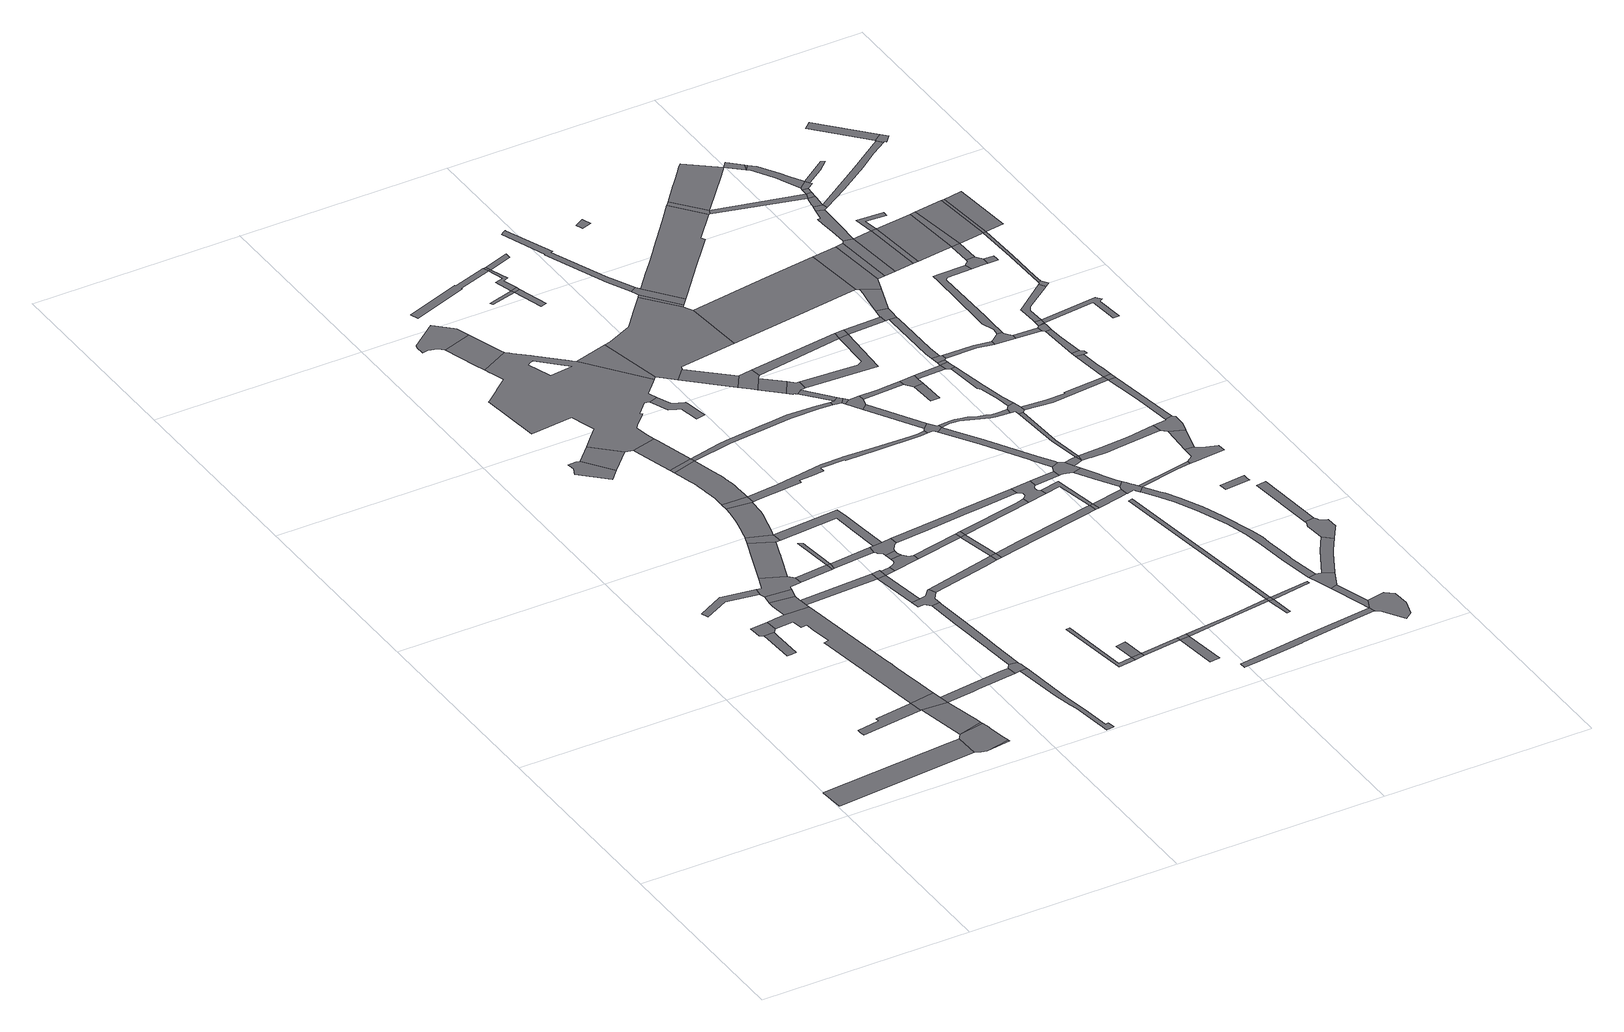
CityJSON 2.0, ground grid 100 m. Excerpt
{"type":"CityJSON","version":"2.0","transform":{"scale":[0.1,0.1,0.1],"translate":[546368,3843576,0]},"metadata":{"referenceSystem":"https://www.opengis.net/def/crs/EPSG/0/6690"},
"CityObjects":{
"road1":{"type":"Road","attributes":{"RoadStructureAttribute.sectionType":"1"},"geometry":[{"type":"MultiSurface","lod":"1","boundaries":[[[0,1,2,3,4,5,6,7]]]}]},
"road2":{"type":"Road","attributes":{"RoadStructureAttribute.sectionType":"1"},"geometry":[{"type":"MultiSurface","lod":"1","boundaries":[[[8,9,10,11,12,13,14,15,16]]]}]},
"road3":{"type":"Road","geometry":[{"type":"MultiSurface","lod":"1","boundaries":[[[17,18,19,20,21,22]]]}]},
"road4":{"type":"Road","geometry":[{"type":"MultiSurface","lod":"1","boundaries":[[[23,24,25,22,21,26]]]}]},
"road5":{"type":"Road","geometry":[{"type":"MultiSurface","lod":"1","boundaries":[[[27,28,29,30,31,32,33,34,0,7,35,36,37]]]}]},
"road6":{"type":"Road","attributes":{"function":"3","RoadStructureAttribute.sectionType":"1"},"geometry":[{"type":"MultiSurface","lod":"1","boundaries":[[[37,36,38]]]}]},
"road7":{"type":"Road","attributes":{"function":"3","RoadStructureAttribute.sectionType":"1"},"geometry":[{"type":"MultiSurface","lod":"1","boundaries":[[[39,33,32]]]}]},
"road8":{"type":"Road","attributes":{"RoadStructureAttribute.sectionType":"1"},"geometry":[{"type":"MultiSurface","lod":"1","boundaries":[[[40,41,42,43,44,45,46,47,48]]]}]},
"road9":{"type":"Road","attributes":{"function":"3","RoadStructureAttribute.sectionType":"1"},"geometry":[{"type":"MultiSurface","lod":"1","boundaries":[[[49,33,39,50,51,52]]]}]},
"road10":{"type":"Road","geometry":[{"type":"MultiSurface","lod":"1","boundaries":[[[53,8,16,49,52,54]]]}]},
"road11":{"type":"Road","attributes":{"function":"3","RoadStructureAttribute.sectionType":"1"},"geometry":[{"type":"MultiSurface","lod":"1","boundaries":[[[55,56,23,26,57,58,59,60,61,62,63,64,65,66,67,68,69,70,8,53,71,72,73,74,75,76]]]}]},
"road12":{"type":"Road","geometry":[{"type":"MultiSurface","lod":"1","boundaries":[[[77,78,55,76,79,80,81,82,83]]]}]},
"road13":{"type":"Road","attributes":{"function":"3","RoadStructureAttribute.sectionType":"1"},"geometry":[{"type":"MultiSurface","lod":"1","boundaries":[[[84,85,77,83,86]]]}]},
"road14":{"type":"Road","geometry":[{"type":"MultiSurface","lod":"1","boundaries":[[[87,88,89,48,47,84,86,90,91,92,93,94,95,96]]]}]},
"road15":{"type":"Road","attributes":{"RoadStructureAttribute.sectionType":"1"},"geometry":[{"type":"MultiSurface","lod":"1","boundaries":[[[97,98,99,54,52,100,101,102,103]]]}]},
"road16":{"type":"Road","geometry":[{"type":"MultiSurface","lod":"1","boundaries":[[[104,105,106,107,108,109,110]]]}]},
"road17":{"type":"Road","attributes":{"function":"3","RoadStructureAttribute.sectionType":"1"},"geometry":[{"type":"MultiSurface","lod":"1","boundaries":[[[111,112,87,96,113,114,115,116]]]}]},
"road18":{"type":"Road","attributes":{"RoadStructureAttribute.sectionType":"1"},"geometry":[{"type":"MultiSurface","lod":"1","boundaries":[[[117,80,79,118]]]}]},
"road19":{"type":"Road","attributes":{"RoadStructureAttribute.sectionType":"1"},"geometry":[{"type":"MultiSurface","lod":"1","boundaries":[[[119,94,93,120]]]}]},
"road20":{"type":"Road","attributes":{"RoadStructureAttribute.sectionType":"1"},"geometry":[{"type":"MultiSurface","lod":"1","boundaries":[[[121,122,123,124,125,126,127,128,129,130,131,132,133,134,135,136,137,138]]]}]},
"road21":{"type":"Road","geometry":[{"type":"MultiSurface","lod":"1","boundaries":[[[139,110,109,140]]]}]},
"road22":{"type":"Road","geometry":[{"type":"MultiSurface","lod":"1","boundaries":[[[141,111,116,142,143,144]]]}]},
"road23":{"type":"Road","geometry":[{"type":"MultiSurface","lod":"1","boundaries":[[[145,146,147,97,103,127,126,148,149,150,151,152]]]}]},
"road24":{"type":"Road","geometry":[{"type":"MultiSurface","lod":"1","boundaries":[[[153,119,120,154]]]}]},
"road25":{"type":"Road","attributes":{"function":"3","RoadStructureAttribute.sectionType":"1"},"geometry":[{"type":"MultiSurface","lod":"1","boundaries":[[[155,156,157,158,159,160,161,141,144,162,163,164,165,166,167,168]]]}]},
"road26":{"type":"Road","geometry":[{"type":"MultiSurface","lod":"1","boundaries":[[[169,170,171,172,119,153]]]}]},
"road27":{"type":"Road","attributes":{"RoadStructureAttribute.sectionType":"1"},"geometry":[{"type":"MultiSurface","lod":"1","boundaries":[[[173,174,175,176,177,178,179,180,181,182,183,184,145,152]]]}]},
"road28":{"type":"Road","attributes":{"RoadStructureAttribute.sectionType":"1"},"geometry":[{"type":"MultiSurface","lod":"1","boundaries":[[[185,118,186,187]]]}]},
"road29":{"type":"Road","geometry":[{"type":"MultiSurface","lod":"1","boundaries":[[[188,189,190,155,168,191,192,193]]]}]},
"road30":{"type":"Road","geometry":[{"type":"MultiSurface","lod":"1","boundaries":[[[194,195,196,197,187,186,198,199,200,179,178,201,202,203]]]}]},
"road31":{"type":"Road","geometry":[{"type":"MultiSurface","lod":"1","boundaries":[[[204,117,118,185,205]]]}]},
"road32":{"type":"Road","attributes":{"RoadStructureAttribute.sectionType":"1"},"geometry":[{"type":"MultiSurface","lod":"1","boundaries":[[[206,153,154,207]]]}]},
"road33":{"type":"Road","attributes":{"function":"3","RoadStructureAttribute.sectionType":"1"},"geometry":[{"type":"MultiSurface","lod":"1","boundaries":[[[208,209,210,211,212,213,214,215,216,217,218,219,220,221,222,223,224,225,226,227,228,229,230,231,232,233,234,235,236,188,193]]]}]},
"road34":{"type":"Road","geometry":[{"type":"MultiSurface","lod":"1","boundaries":[[[237,238,224,223]]]}]},
"road35":{"type":"Road","attributes":{"function":"3","RoadStructureAttribute.sectionType":"1"},"geometry":[{"type":"MultiSurface","lod":"1","boundaries":[[[239,240,241,242,243,244,238,237]]]}]},
"road36":{"type":"Road","attributes":{"RoadStructureAttribute.sectionType":"1"},"geometry":[{"type":"MultiSurface","lod":"1","boundaries":[[[245,205,185,246]]]}]},
"road37":{"type":"Road","geometry":[{"type":"MultiSurface","lod":"1","boundaries":[[[247,248,249,250,251,252,253,254,255,256,257]]]}]},
"road38":{"type":"Road","attributes":{"RoadStructureAttribute.sectionType":"1"},"geometry":[{"type":"MultiSurface","lod":"1","boundaries":[[[258,259,260,261,144,143,262,263,264,265,266,267,268]]]}]},
"road39":{"type":"Road","geometry":[{"type":"MultiSurface","lod":"1","boundaries":[[[269,257,256,270,271,272]]]}]},
"road40":{"type":"Road","geometry":[{"type":"MultiSurface","lod":"1","boundaries":[[[273,274,275,276,277,278,279,280,281,272,271,282,283,284,285,286,287,288,289,290,291,292,293,139,140,241,240,294,295,296,297,298,299,300,301,302,303,304,305,306,307],[308,309,310,311,312,313,314,315,316]]]}]},
"road41":{"type":"Road","geometry":[{"type":"MultiSurface","lod":"1","boundaries":[[[317,318,319,320,321,322,245,246,323,324]]]}]},
"road42":{"type":"Road","attributes":{"RoadStructureAttribute.sectionType":"1"},"geometry":[{"type":"MultiSurface","lod":"1","boundaries":[[[325,326,327,319,318]]]}]},
"road43":{"type":"Road","geometry":[{"type":"MultiSurface","lod":"1","boundaries":[[[328,329,268,267,206,207,330,331,332,327,326,333,334,335,336]]]}]},
"road44":{"type":"Road","attributes":{"RoadStructureAttribute.sectionType":"1"},"geometry":[{"type":"MultiSurface","lod":"1","boundaries":[[[337,338,194,203,339,340,341]]]}]},
"road45":{"type":"Road","attributes":{"RoadStructureAttribute.sectionType":"1"},"geometry":[{"type":"MultiSurface","lod":"1","boundaries":[[[342,343,344,345,346,347]]]}]},
"road46":{"type":"Road","geometry":[{"type":"MultiSurface","lod":"1","boundaries":[[[348,347,346,349]]]}]},
"road47":{"type":"Road","geometry":[{"type":"MultiSurface","lod":"1","boundaries":[[[350,351,347,348]]]}]},
"road48":{"type":"Road","attributes":{"RoadStructureAttribute.sectionType":"1"},"geometry":[{"type":"MultiSurface","lod":"1","boundaries":[[[352,353,354,355,356,357,358,359]]]}]},
"road49":{"type":"Road","attributes":{"RoadStructureAttribute.sectionType":"1"},"geometry":[{"type":"MultiSurface","lod":"1","boundaries":[[[360,324,323,361]]]}]},
"road50":{"type":"Road","attributes":{"RoadStructureAttribute.sectionType":"1"},"geometry":[{"type":"MultiSurface","lod":"1","boundaries":[[[362,363,364,365,366,367,368,369,370,304,303]]]}]},
"road51":{"type":"Road","geometry":[{"type":"MultiSurface","lod":"1","boundaries":[[[371,273,307,372]]]}]},
"road52":{"type":"Road","attributes":{"RoadStructureAttribute.sectionType":"1"},"geometry":[{"type":"MultiSurface","lod":"1","boundaries":[[[373,348,349,374]]]}]},
"road53":{"type":"Road","geometry":[{"type":"MultiSurface","lod":"1","boundaries":[[[375,337,341,376]]]}]},
"road54":{"type":"Road","attributes":{"RoadStructureAttribute.sectionType":"1"},"geometry":[{"type":"MultiSurface","lod":"1","boundaries":[[[377,361,337,375]]]}]},
"road55":{"type":"Road","geometry":[{"type":"MultiSurface","lod":"1","boundaries":[[[378,379,380,381,382]]]}]},
"road56":{"type":"Road","attributes":{"RoadStructureAttribute.sectionType":"1"},"geometry":[{"type":"MultiSurface","lod":"1","boundaries":[[[383,384,385,386,387,388,237,223,389,390,391,392,393,394]]]}]},
"road57":{"type":"Road","geometry":[{"type":"MultiSurface","lod":"1","boundaries":[[[395,360,361,377]]]}]},
"road58":{"type":"Road","attributes":{"RoadStructureAttribute.sectionType":"1"},"geometry":[{"type":"MultiSurface","lod":"1","boundaries":[[[396,397,398,399,400,401,402,403,404,405,193,192,406,407,408,409,410,411,412,413,414,415,416,417,418,419,420,421,422,423,424,425]]]}]},
"road59":{"type":"Road","attributes":{"RoadStructureAttribute.sectionType":"1"},"geometry":[{"type":"MultiSurface","lod":"1","boundaries":[[[426,427,428,374]]]}]},
"road60":{"type":"Road","attributes":{"RoadStructureAttribute.sectionType":"1"},"geometry":[{"type":"MultiSurface","lod":"1","boundaries":[[[429,430,431,432,382]]]}]},
"road61":{"type":"Road","geometry":[{"type":"MultiSurface","lod":"1","boundaries":[[[433,378,382,432]]]}]},
"road62":{"type":"Road","geometry":[{"type":"MultiSurface","lod":"1","boundaries":[[[434,373,374,428]]]}]},
"road63":{"type":"Road","attributes":{"RoadStructureAttribute.sectionType":"1"},"geometry":[{"type":"MultiSurface","lod":"1","boundaries":[[[435,436,437,438,439,328,336,440,441,442,443]]]}]},
"road64":{"type":"Road","attributes":{"RoadStructureAttribute.sectionType":"1"},"geometry":[{"type":"MultiSurface","lod":"1","boundaries":[[[444,445,446,359,447,448,378,433]]]}]},
"road65":{"type":"Road","geometry":[{"type":"MultiSurface","lod":"1","boundaries":[[[449,352,359,446]]]}]},
"road66":{"type":"Road","attributes":{"RoadStructureAttribute.sectionType":"1"},"geometry":[{"type":"MultiSurface","lod":"1","boundaries":[[[450,451,452,453]]]}]},
"road67":{"type":"Road","geometry":[{"type":"MultiSurface","lod":"1","boundaries":[[[454,455,449,446]]]}]},
"road68":{"type":"Road","attributes":{"RoadStructureAttribute.sectionType":"1"},"geometry":[{"type":"MultiSurface","lod":"1","boundaries":[[[456,457,395,377,458]]]}]},
"road69":{"type":"Road","geometry":[{"type":"MultiSurface","lod":"1","boundaries":[[[459,460,461,462,463,371,372,464,451,450,465,466,467,468,469]]]}]},
"road70":{"type":"Road","geometry":[{"type":"MultiSurface","lod":"1","boundaries":[[[470,453,452,471,472,473,474]]]}]},
"road71":{"type":"Road","attributes":{"RoadStructureAttribute.sectionType":"1"},"geometry":[{"type":"MultiSurface","lod":"1","boundaries":[[[475,476,477,478,479,375,376,480,481,482,483,484]]]}]},
"road72":{"type":"Road","attributes":{"RoadStructureAttribute.sectionType":"1"},"geometry":[{"type":"MultiSurface","lod":"1","boundaries":[[[473,472,485,486]]]}]},
"road73":{"type":"Road","attributes":{"RoadStructureAttribute.sectionType":"1"},"geometry":[{"type":"MultiSurface","lod":"1","boundaries":[[[487,488,434,428,489,490]]]}]},
"road74":{"type":"Road","geometry":[{"type":"MultiSurface","lod":"1","boundaries":[[[491,486,485,492,493,494,495,496,497,498,499]]]}]},
"road75":{"type":"Road","attributes":{"RoadStructureAttribute.sectionType":"1"},"geometry":[{"type":"MultiSurface","lod":"1","boundaries":[[[496,495,500,501]]]}]},
"road76":{"type":"Road","attributes":{"RoadStructureAttribute.sectionType":"1"},"geometry":[{"type":"MultiSurface","lod":"1","boundaries":[[[502,501,500,394,393,503,504,505]]]}]},
"road77":{"type":"Road","attributes":{"RoadStructureAttribute.sectionType":"1"},"geometry":[{"type":"MultiSurface","lod":"1","boundaries":[[[506,507,508,509,510,511,512,513,514,515,516,517,518]]]}]},
"road78":{"type":"Road","geometry":[{"type":"MultiSurface","lod":"1","boundaries":[[[519,505,504,520,521]]]}]},
"road79":{"type":"Road","attributes":{"RoadStructureAttribute.sectionType":"1"},"geometry":[{"type":"MultiSurface","lod":"1","boundaries":[[[522,521,520,523,524,525]]]}]},
"road80":{"type":"Road","attributes":{"RoadStructureAttribute.sectionType":"1"},"geometry":[{"type":"MultiSurface","lod":"1","boundaries":[[[526,459,469,527]]]}]},
"road81":{"type":"Road","attributes":{"RoadStructureAttribute.sectionType":"1"},"geometry":[{"type":"MultiSurface","lod":"1","boundaries":[[[528,529,530,531,532,533,534,535,536,537,538,539,540]]]}]},
"road82":{"type":"Road","geometry":[{"type":"MultiSurface","lod":"1","boundaries":[[[541,435,443,542,543,544,545,456,458,546,547,548,549,550,551]]]}]},
"road83":{"type":"Road","geometry":[{"type":"MultiSurface","lod":"1","boundaries":[[[552,518,517,553,526,527,554,555]]]}]},
"road84":{"type":"Road","attributes":{"RoadStructureAttribute.sectionType":"1"},"geometry":[{"type":"MultiSurface","lod":"1","boundaries":[[[524,523,556,557,558]]]}]},
"road85":{"type":"Road","geometry":[{"type":"MultiSurface","lod":"1","boundaries":[[[559,558,557,560,425,424,561,562,563,564]]]}]},
"road86":{"type":"Road","attributes":{"RoadStructureAttribute.sectionType":"1"},"geometry":[{"type":"MultiSurface","lod":"1","boundaries":[[[565,547,546,566,475,567]]]}]},
"road87":{"type":"Road","geometry":[{"type":"MultiSurface","lod":"1","boundaries":[[[490,568,569,570]]]}]},
"road88":{"type":"Road","attributes":{"RoadStructureAttribute.sectionType":"1"},"geometry":[{"type":"MultiSurface","lod":"1","boundaries":[[[571,470,474,572]]]}]},
"road89":{"type":"Road","geometry":[{"type":"MultiSurface","lod":"1","boundaries":[[[573,487,490,570]]]}]},
"road90":{"type":"Road","geometry":[{"type":"MultiSurface","lod":"1","boundaries":[[[567,475,484,574]]]}]},
"road91":{"type":"Road","attributes":{"RoadStructureAttribute.sectionType":"1"},"geometry":[{"type":"MultiSurface","lod":"1","boundaries":[[[575,541,551,576]]]}]},
"road92":{"type":"Road","attributes":{"RoadStructureAttribute.sectionType":"1"},"geometry":[{"type":"MultiSurface","lod":"1","boundaries":[[[577,578,579,522,525,580]]]}]},
"road93":{"type":"Road","attributes":{"RoadStructureAttribute.sectionType":"1"},"geometry":[{"type":"MultiSurface","lod":"1","boundaries":[[[581,582,572,583,584,499,498]]]}]},
"road94":{"type":"Road","attributes":{"RoadStructureAttribute.sectionType":"1"},"geometry":[{"type":"MultiSurface","lod":"1","boundaries":[[[585,586,587,588,589,563,562,590,591,592,593,594]]]}]},
"road95":{"type":"Road","attributes":{"RoadStructureAttribute.sectionType":"1"},"geometry":[{"type":"MultiSurface","lod":"1","boundaries":[[[595,596,487,573]]]}]},
"road96":{"type":"Road","attributes":{"RoadStructureAttribute.sectionType":"1"},"geometry":[{"type":"MultiSurface","lod":"1","boundaries":[[[597,598,567,574,599,600]]]}]},
"road97":{"type":"Road","attributes":{"RoadStructureAttribute.sectionType":"1"},"geometry":[{"type":"MultiSurface","lod":"1","boundaries":[[[601,602,603,604]]]}]},
"road98":{"type":"Road","geometry":[{"type":"MultiSurface","lod":"1","boundaries":[[[605,606,573,570]]]}]},
"road99":{"type":"Road","geometry":[{"type":"MultiSurface","lod":"1","boundaries":[[[607,594,593,608,575,576,609,610,611,612,613,614,615,616]]]}]},
"road100":{"type":"Road","attributes":{"RoadStructureAttribute.sectionType":"1"},"geometry":[{"type":"MultiSurface","lod":"1","boundaries":[[[617,618,619,620,621,622,623,624,625,564,563,626,627,628,629,630,631,632,633,634]]]}]},
"road101":{"type":"Road","geometry":[{"type":"MultiSurface","lod":"1","boundaries":[[[635,636,637,638]]]}]},
"road102":{"type":"Road","geometry":[{"type":"MultiSurface","lod":"1","boundaries":[[[639,577,580,638,637,640]]]}]},
"road103":{"type":"Road","attributes":{"RoadStructureAttribute.sectionType":"1"},"geometry":[{"type":"MultiSurface","lod":"1","boundaries":[[[641,642,643,613,612,644,645,646]]]}]},
"road104":{"type":"Road","attributes":{"RoadStructureAttribute.sectionType":"1"},"geometry":[{"type":"MultiSurface","lod":"1","boundaries":[[[647,648,616,615,649,650]]]}]},
"road105":{"type":"Road","attributes":{"RoadStructureAttribute.sectionType":"1"},"geometry":[{"type":"MultiSurface","lod":"1","boundaries":[[[651,652,653,654,655,656,657,555,554,658,659,660,661,662,663]]]}]},
"road106":{"type":"Road","geometry":[{"type":"MultiSurface","lod":"1","boundaries":[[[664,665,666,646,645,667,597,600,668,669,670,671,672,673]]]}]},
"road107":{"type":"Road","geometry":[{"type":"MultiSurface","lod":"1","boundaries":[[[674,647,650]]]}]},
"road108":{"type":"Road","attributes":{"RoadStructureAttribute.sectionType":"1"},"geometry":[{"type":"MultiSurface","lod":"1","boundaries":[[[675,676,677,467,466,678,679]]]}]},
"road109":{"type":"Road","geometry":[{"type":"MultiSurface","lod":"1","boundaries":[[[680,571,572,582]]]}]},
"road110":{"type":"Road","attributes":{"RoadStructureAttribute.sectionType":"1"},"geometry":[{"type":"MultiSurface","lod":"1","boundaries":[[[681,682,683,684,685,686,687,688,689,690,691,692,693,694,695,672,671,696,697,698,699,700,701,702,703,704,705,706,707]]]}]},
"road111":{"type":"Road","attributes":{"RoadStructureAttribute.sectionType":"1"},"geometry":[{"type":"MultiSurface","lod":"1","boundaries":[[[708,709,710,711,712,528,713]]]}]},
"road112":{"type":"Road","geometry":[{"type":"MultiSurface","lod":"1","boundaries":[[[714,707,706,715,716,717,710,709,718,719,720,721]]]}]},
"road113":{"type":"Road","attributes":{"RoadStructureAttribute.sectionType":"1"},"geometry":[{"type":"MultiSurface","lod":"1","boundaries":[[[722,723,724,725,726,647,674]]]}]},
"road114":{"type":"Road","attributes":{"RoadStructureAttribute.sectionType":"1"},"geometry":[{"type":"MultiSurface","lod":"1","boundaries":[[[727,639,640,728]]]}]},
"road115":{"type":"Road","geometry":[{"type":"MultiSurface","lod":"1","boundaries":[[[729,713,528,540,730,731,732,733,734,735,736,737]]]}]},
"road116":{"type":"Road","geometry":[{"type":"MultiSurface","lod":"1","boundaries":[[[738,739,634,633,740,724,723,741,742]]]}]},
"road117":{"type":"Road","attributes":{"RoadStructureAttribute.sectionType":"1"},"geometry":[{"type":"MultiSurface","lod":"1","boundaries":[[[743,680,582,744]]]}]},
"road118":{"type":"Road","attributes":{"RoadStructureAttribute.sectionType":"1"},"geometry":[{"type":"MultiSurface","lod":"1","boundaries":[[[745,746,747,748,749,750,751,752,739,738]]]}]},
"road119":{"type":"Road","geometry":[{"type":"MultiSurface","lod":"1","boundaries":[[[753,754,727,728,749,748]]]}]},
"road120":{"type":"Road","attributes":{"RoadStructureAttribute.sectionType":"1"},"geometry":[{"type":"MultiSurface","lod":"1","boundaries":[[[755,756,727,754]]]}]},
"road121":{"type":"Road","attributes":{"RoadStructureAttribute.sectionType":"1"},"geometry":[{"type":"MultiSurface","lod":"1","boundaries":[[[757,756,755,758,759,760]]]}]},
"road122":{"type":"Road","attributes":{"RoadStructureAttribute.sectionType":"1"},"geometry":[{"type":"MultiSurface","lod":"1","boundaries":[[[761,762,763,673,672,764,765]]]}]},
"road123":{"type":"Road","attributes":{"RoadStructureAttribute.sectionType":"1"},"geometry":[{"type":"MultiSurface","lod":"1","boundaries":[[[766,767,721,720,768,769,770]]]}]},
"road124":{"type":"Road","attributes":{"RoadStructureAttribute.sectionType":"1"},"geometry":[{"type":"MultiSurface","lod":"1","boundaries":[[[771,772,773,774,757,760,775,776,777,778]]]}]},
"road125":{"type":"Road","attributes":{"RoadStructureAttribute.sectionType":"1"},"geometry":[{"type":"MultiSurface","lod":"1","boundaries":[[[779,780,781,782,783,674,650,784,785,786,787,788]]]}]},
"road126":{"type":"Road","geometry":[{"type":"MultiSurface","lod":"1","boundaries":[[[789,790,743,744,771,778,791,792]]]}]},
"road127":{"type":"Road","geometry":[{"type":"MultiSurface","lod":"1","boundaries":[[[793,794,651,663,795,796]]]}]},
"road128":{"type":"Road","attributes":{"RoadStructureAttribute.sectionType":"1"},"geometry":[{"type":"MultiSurface","lod":"1","boundaries":[[[758,797,798,799,800,759]]]}]},
"road129":{"type":"Road","attributes":{"RoadStructureAttribute.sectionType":"1"},"geometry":[{"type":"MultiSurface","lod":"1","boundaries":[[[801,802,803,789,792,804,805]]]}]},
"road130":{"type":"Road","geometry":[{"type":"MultiSurface","lod":"1","boundaries":[[[806,807,808,809,810]]]}]},
"road131":{"type":"Road","attributes":{"RoadStructureAttribute.sectionType":"1"},"geometry":[{"type":"MultiSurface","lod":"1","boundaries":[[[811,812,813,814,742,741,815,816]]]}]},
"road132":{"type":"Road","geometry":[{"type":"MultiSurface","lod":"1","boundaries":[[[817,818,819,820,821,822,823,824,825,766,770,826,827,828,829]]]}]},
"road133":{"type":"Road","attributes":{"RoadStructureAttribute.sectionType":"1"},"geometry":[{"type":"MultiSurface","lod":"1","boundaries":[[[830,831,821,820]]]}]},
"road134":{"type":"Road","geometry":[{"type":"MultiSurface","lod":"1","boundaries":[[[832,675,679,801,805,833,834]]]}]},
"road135":{"type":"Road","geometry":[{"type":"MultiSurface","lod":"1","boundaries":[[[835,836,837,761,765,838,839,840,841,842,843,844,845]]]}]},
"road136":{"type":"Road","attributes":{"RoadStructureAttribute.sectionType":"1"},"geometry":[{"type":"MultiSurface","lod":"1","boundaries":[[[846,847,848,849,850,793,796,851,852,853]]]}]},
"road137":{"type":"Road","attributes":{"RoadStructureAttribute.sectionType":"1"},"geometry":[{"type":"MultiSurface","lod":"1","boundaries":[[[854,835,845,855]]]}]},
"road138":{"type":"Road","geometry":[{"type":"MultiSurface","lod":"1","boundaries":[[[856,857,858,779,788,854,855,859,860]]]}]},
"road139":{"type":"Road","geometry":[{"type":"MultiSurface","lod":"1","boundaries":[[[861,862,863,799,798,864,865,866,867,868,869]]]}]},
"road140":{"type":"Road","attributes":{"RoadStructureAttribute.sectionType":"1"},"geometry":[{"type":"MultiSurface","lod":"1","boundaries":[[[870,832,834,871]]]}]},
"road141":{"type":"Road","attributes":{"RoadStructureAttribute.sectionType":"1"},"geometry":[{"type":"MultiSurface","lod":"1","boundaries":[[[796,795,872,873]]]}]},
"road142":{"type":"Road","geometry":[{"type":"MultiSurface","lod":"1","boundaries":[[[874,875,870,871,876,877]]]}]},
"road143":{"type":"Road","attributes":{"RoadStructureAttribute.sectionType":"1"},"geometry":[{"type":"MultiSurface","lod":"1","boundaries":[[[878,816,879,880,857,856]]]}]},
"road144":{"type":"Road","geometry":[{"type":"MultiSurface","lod":"1","boundaries":[[[881,811,816,878]]]}]},
"road145":{"type":"Road","attributes":{"RoadStructureAttribute.sectionType":"1"},"geometry":[{"type":"MultiSurface","lod":"1","boundaries":[[[865,864,882,883]]]}]},
"road146":{"type":"Road","attributes":{"RoadStructureAttribute.sectionType":"1"},"geometry":[{"type":"MultiSurface","lod":"1","boundaries":[[[884,811,881,885,886,887]]]}]},
"road147":{"type":"Road","attributes":{"RoadStructureAttribute.sectionType":"1"},"geometry":[{"type":"MultiSurface","lod":"1","boundaries":[[[888,889,890,891,892,893,894,874,877,895,896]]]}]},
"road148":{"type":"Road","attributes":{"RoadStructureAttribute.sectionType":"1"},"geometry":[{"type":"MultiSurface","lod":"1","boundaries":[[[897,898,899,900,877,876,901]]]}]},
"road149":{"type":"Road","geometry":[{"type":"MultiSurface","lod":"1","boundaries":[[[902,903,884,887,904,905]]]}]},
"road150":{"type":"Road","attributes":{"RoadStructureAttribute.sectionType":"1"},"geometry":[{"type":"MultiSurface","lod":"1","boundaries":[[[906,907,908,909,910,911,912,861,869,913,914,915,916,917,918,919,920]]]}]},
"road151":{"type":"Road","attributes":{"RoadStructureAttribute.sectionType":"1"},"geometry":[{"type":"MultiSurface","lod":"1","boundaries":[[[921,922,923,903,902]]]}]},
"road152":{"type":"Road","geometry":[{"type":"MultiSurface","lod":"1","boundaries":[[[924,925,926,927,928,883,882,923,922]]]}]},
"road153":{"type":"Road","attributes":{"RoadStructureAttribute.sectionType":"1"},"geometry":[{"type":"MultiSurface","lod":"1","boundaries":[[[929,930,931,932]]]}]},
"road154":{"type":"Road","attributes":{"RoadStructureAttribute.sectionType":"1"},"geometry":[{"type":"MultiSurface","lod":"1","boundaries":[[[933,928,927]]]}]},
"road155":{"type":"Road","geometry":[{"type":"MultiSurface","lod":"1","boundaries":[[[934,935,928,933]]]}]},
"road156":{"type":"Road","geometry":[{"type":"MultiSurface","lod":"1","boundaries":[[[936,888,896,937,938]]]}]},
"road157":{"type":"Road","geometry":[{"type":"MultiSurface","lod":"1","boundaries":[[[939,897,901,940]]]}]},
"road158":{"type":"Road","geometry":[{"type":"MultiSurface","lod":"1","boundaries":[[[932,931,941]]]}]},
"road159":{"type":"Road","attributes":{"RoadStructureAttribute.sectionType":"1"},"geometry":[{"type":"MultiSurface","lod":"1","boundaries":[[[872,942,943,936,938,944,945,946,947]]]}]},
"road160":{"type":"Road","geometry":[{"type":"MultiSurface","lod":"1","boundaries":[[[873,872,947,948]]]}]},
"road161":{"type":"Road","attributes":{"RoadStructureAttribute.sectionType":"1"},"geometry":[{"type":"MultiSurface","lod":"1","boundaries":[[[949,950,951,952,941,931,953,954,955,956,957,958,959]]]}]},
"road162":{"type":"Road","attributes":{"RoadStructureAttribute.sectionType":"1"},"geometry":[{"type":"MultiSurface","lod":"1","boundaries":[[[960,873,948,961]]]}]},
"road163":{"type":"Road","attributes":{"RoadStructureAttribute.sectionType":"1"},"geometry":[{"type":"MultiSurface","lod":"1","boundaries":[[[962,963,964,965,966,967,897,939]]]}]},
"road164":{"type":"Road","geometry":[{"type":"MultiSurface","lod":"1","boundaries":[[[959,958,960,961,968,969,970,971]]]}]},
"road165":{"type":"Road","attributes":{"RoadStructureAttribute.sectionType":"1"},"geometry":[{"type":"MultiSurface","lod":"1","boundaries":[[[972,973,974,975,976,977,935,934,978,979,980]]]}]},
"road166":{"type":"Road","attributes":{"RoadStructureAttribute.sectionType":"1"},"geometry":[{"type":"MultiSurface","lod":"1","boundaries":[[[981,939,940,982,983,984,985]]]}]},
"road167":{"type":"Road","attributes":{"RoadStructureAttribute.sectionType":"1"},"geometry":[{"type":"MultiSurface","lod":"1","boundaries":[[[986,987,988,989,990,920,919,991,992,993,994]]]}]},
"road168":{"type":"Road","attributes":{"RoadStructureAttribute.sectionType":"1"},"geometry":[{"type":"MultiSurface","lod":"1","boundaries":[[[995,996,997,998,999,1000,1001,1002,1003,1004,934,933]]]}]},
"road169":{"type":"Road","attributes":{"RoadStructureAttribute.sectionType":"1"},"geometry":[{"type":"MultiSurface","lod":"1","boundaries":[[[1005,1006,985,987,986]]]}]},
"road170":{"type":"Road","geometry":[{"type":"MultiSurface","lod":"1","boundaries":[[[1007,1008,1009,959,971]]]}]},
"road171":{"type":"Road","geometry":[{"type":"MultiSurface","lod":"1","boundaries":[[[1010,1011,1012,994,993]]]}]},
"road172":{"type":"Road","geometry":[{"type":"MultiSurface","lod":"1","boundaries":[[[1013,981,985,1006]]]}]},
"road173":{"type":"Road","geometry":[{"type":"MultiSurface","lod":"1","boundaries":[[[1014,1015,1016,972,980,1017]]]}]},
"road174":{"type":"Road","attributes":{"RoadStructureAttribute.sectionType":"1"},"geometry":[{"type":"MultiSurface","lod":"1","boundaries":[[[1018,1019,1020,1021,1022,1015,1014]]]}]},
"road175":{"type":"Road","attributes":{"RoadStructureAttribute.sectionType":"1"},"geometry":[{"type":"MultiSurface","lod":"1","boundaries":[[[1023,1024,938,937,1025,1026,1027,1028]]]}]},
"road176":{"type":"Road","attributes":{"RoadStructureAttribute.sectionType":"1"},"geometry":[{"type":"MultiSurface","lod":"1","boundaries":[[[1029,1013,1006,1030,1031,1021]]]}]},
"road177":{"type":"Road","geometry":[{"type":"MultiSurface","lod":"1","boundaries":[[[1032,1029,1021,1020]]]}]},
"road178":{"type":"Road","attributes":{"RoadStructureAttribute.sectionType":"1"},"geometry":[{"type":"MultiSurface","lod":"1","boundaries":[[[1033,1032,1020,1034,1035]]]}]},
"road179":{"type":"Road","attributes":{"RoadStructureAttribute.sectionType":"1"},"geometry":[{"type":"MultiSurface","lod":"1","boundaries":[[[1036,1037,1038,1039]]]}]},
"road180":{"type":"Road","geometry":[{"type":"MultiSurface","lod":"1","boundaries":[[[1039,1038,1023,1028,1040,1041,1042]]]}]}
},
"vertices":[
[691,262,0],[672,260,0],[638,257,0],[3,201,0],[1,201,0],[8,82,0],[13,82,0],[693,143,0],
[651,592,0],[484,566,0],[468,563,0],[470,547,0],[360,528,0],[361,507,0],[362,486,0],[364,486,0],[661,525,0],
[384,1154,0],[407,1155,0],[431,1157,0],[427,1307,0],[427,1332,0],[379,1331,0],
[440,1414,0],[357,1406,0],[361,1344,0],[444,1352,0],
[857,181,0],[846,244,0],[844,258,0],[842,266,0],[841,275,0],[833,312,0],[712,289,0],[699,272,0],[722,132,0],[746,123,0],[862,151,0],
[864,141,0],
[831,323,0],
[366,1672,0],[363,1672,0],[360,1671,0],[282,1630,0],[237,1606,0],[249,1572,0],[367,1632,0],[518,1607,0],[524,1646,0],
[665,524,0],[827,346,0],[791,504,0],[787,520,0],
[770,610,0],[777,566,0],
[528,1424,0],[480,1418,0],[536,1362,0],[544,1310,0],[556,1311,0],[571,1312,0],[579,1255,0],[592,1166,0],[567,1162,0],[568,1155,0],[602,924,0],[605,904,0],[606,898,0],[613,848,0],[650,598,0],[650,596,0],[751,739,0],[742,797,0],[735,849,0],[728,894,0],[725,915,0],[649,1425,0],
[519,1532,0],[519,1503,0],[646,1444,0],[641,1485,0],[639,1485,0],[639,1489,0],[639,1520,0],
[527,1581,0],[521,1544,0],[651,1571,0],
[575,1714,0],[548,1642,0],[536,1644,0],[653,1577,0],[657,1592,0],[683,1595,0],[710,1598,0],[707,1638,0],[700,1647,0],[686,1666,0],
[1132,612,0],[1097,607,0],[779,566,0],[922,536,0],[949,540,0],[1052,553,0],[1138,563,0],
[357,2844,0],[318,2841,0],[324,2805,0],[307,2768,0],[423,2656,0],[471,2706,0],[374,2838,0],
[665,1960,0],[629,1863,0],[729,1786,0],[742,1822,0],[743,1826,0],[772,1910,0],
[998,1505,0],[1000,1460,0],
[869,1655,0],[872,1615,0],
[1272,47,0],[1252,185,0],[1232,311,0],[1227,349,0],[1213,465,0],[1199,569,0],[1165,567,0],[1166,565,0],[1198,334,0],[1217,244,0],[1225,215,0],[1229,185,0],[1249,44,0],[1250,36,0],[1254,8,0],[1290,14,0],[1292,15,0],[1286,49,0],
[452,2919,0],[570,2807,0],
[678,2001,0],[783,1910,0],[795,1911,0],[791,1962,0],
[1149,634,0],[1148,633,0],[1148,632,0],[1195,599,0],[1193,614,0],[1190,617,0],[1189,618,0],[1188,628,0],
[886,1657,0],[883,1616,0],
[718,2226,0],[716,2193,0],[714,2173,0],[708,2128,0],[703,2099,0],[697,2073,0],[686,2024,0],[795,1977,0],[806,2015,0],[813,2044,0],[815,2051,0],[826,2102,0],[833,2137,0],[839,2215,0],
[880,1716,0],[870,1813,0],[867,1843,0],[847,1856,0],
[1172,788,0],[1172,790,0],[1167,847,0],[1150,1012,0],[1134,1165,0],[1134,1176,0],[1094,1172,0],[1094,1170,0],[1110,1008,0],[1131,796,0],[1132,785,0],[1133,778,0],
[1043,1465,0],[1033,1235,0],[1075,1241,0],
[719,2262,0],[719,2246,0],[719,2236,0],[840,2215,0],[842,2215,0],[840,2260,0],
[1143,1285,0],[1138,1284,0],[1110,1250,0],[1093,1246,0],[1039,1193,0],[1060,1195,0],[1071,1196,0],[1130,1214,0],[1155,1248,0],[1157,1249,0],
[1038,1508,0],[1039,1499,0],
[1091,1679,0],[1086,1638,0],
[841,2278,0],[841,2280,0],[841,2285,0],[840,2309,0],[838,2343,0],[837,2359,0],[836,2373,0],[835,2386,0],[833,2399,0],[832,2407,0],[830,2418,0],[828,2429,0],[824,2454,0],[813,2496,0],[789,2592,0],[787,2600,0],[670,2565,0],[683,2516,0],[692,2482,0],[697,2466,0],[703,2437,0],[703,2436,0],[710,2390,0],[711,2384,0],[717,2340,0],[719,2316,0],[719,2287,0],[719,2274,0],[719,2273,0],
[781,2623,0],[662,2591,0],
[730,2813,0],[725,2829,0],[607,2796,0],[611,2783,0],[611,2781,0],[643,2665,0],
[1087,1508,0],[1092,1476,0],
[436,3927,0],[429,3949,0],[420,3958,0],[348,4025,0],[220,3923,0],[216,3908,0],[216,3866,0],[245,3871,0],[285,3859,0],[308,3837,0],[450,3884,0],
[1134,1829,0],[1121,1938,0],[1118,1963,0],[1115,1988,0],[923,1921,0],[1001,1930,0],[1083,1935,0],[1083,1934,0],[1094,1824,0],[1108,1681,0],[1151,1685,0],
[504,3721,0],[357,3675,0],[374,3626,0],[511,3698,0],
[737,3488,0],[732,3492,0],[702,3520,0],[700,3523,0],[616,3601,0],[615,3603,0],[594,3622,0],[536,3677,0],[527,3684,0],[385,3597,0],[387,3590,0],[408,3524,0],[353,3480,0],[333,3464,0],[277,3419,0],[271,3414,0],[304,3117,0],[511,3140,0],[533,3062,0],[546,3018,0],[503,2973,0],[713,2874,0],[711,2886,0],[702,2935,0],[714,2948,0],[772,3008,0],[776,3012,0],[772,3016,0],[768,3020,0],[824,3078,0],[848,3074,0],[890,3090,0],[874,3131,0],[936,3196,0],[947,3208,0],[591,3453,0],[590,3456,0],[553,3568,0],[565,3574,0],[579,3581,0],[581,3583,0],[667,3500,0],[691,3477,0],[701,3467,0],
[1197,1539,0],[1174,1564,0],[1121,1555,0],[1122,1541,0],[1120,1528,0],[1110,1518,0],[1222,1503,0],[1217,1534,0],
[1167,1586,0],[1167,1604,0],[1117,1591,0],
[1199,1690,0],[1166,1687,0],[1094,1634,0],[1096,1621,0],[1114,1606,0],[1171,1619,0],[1181,1634,0],[1191,1644,0],[1202,1651,0],
[1492,1369,0],[1424,1353,0],[1433,1314,0],[1477,1324,0],[1498,1329,0],
[1548,410,0],[1506,742,0],[1487,740,0],[1536,388,0],[1619,399,0],[1616,421,0],
[1666,427,0],[1668,406,0],
[1652,534,0],[1602,526,0],
[752,4280,0],[587,4225,0],[585,4232,0],[317,4137,0],[330,4098,0],[598,4193,0],[597,4198,0],[761,4253,0],
[1450,1584,0],[1454,1552,0],
[883,2983,0],[916,2971,0],[935,2964,0],[952,2867,0],[974,2871,0],[996,2874,0],[977,2984,0],[975,2997,0],[918,3018,0],
[900,3534,0],[961,3223,0],
[1853,450,0],[1855,431,0],
[1520,1375,0],[1526,1335,0],
[1479,1557,0],
[769,4079,0],[647,4043,0],[649,4036,0],[651,4028,0],[775,4062,0],
[1431,2697,0],[1290,2702,0],[1217,2692,0],[1150,2688,0],[978,2668,0],[937,2659,0],[980,2638,0],[1154,2657,0],[1292,2672,0],[1435,2675,0],[1493,2669,0],[1493,2690,0],
[1475,1589,0],
[1691,2305,0],[1654,2304,0],[1515,2308,0],[1483,2310,0],[1334,2316,0],[1328,2316,0],[1227,2311,0],[1085,2290,0],[1077,2289,0],[998,2277,0],[865,2219,0],[1032,2234,0],[1089,2239,0],[1088,2247,0],[1088,2255,0],[1123,2258,0],[1151,2260,0],[1212,2264,0],[1212,2279,0],[1212,2285,0],[1212,2290,0],[1229,2290,0],[1329,2294,0],[1330,2286,0],[1487,2286,0],[1516,2287,0],[1654,2285,0],[1693,2286,0],[1727,2290,0],[1724,2311,0],
[1880,227,0],[1930,233,0],[1903,436,0],
[816,3915,0],[831,3920,0],[846,3925,0],[804,4070,0],
[799,4088,0],
[1900,456,0],
[1819,1757,0],[1641,1738,0],[1551,1729,0],[1548,1728,0],[1528,1725,0],[1367,1668,0],[1549,1688,0],[1644,1698,0],[1823,1718,0],
[779,4159,0],[804,4167,0],[774,4257,0],[784,4177,0],[744,4164,0],
[765,4284,0],
[1087,3215,0],[1033,3157,0],[1218,2983,0],[1264,3054,0],
[887,4295,0],[888,4325,0],
[1823,1665,0],[1786,1655,0],[1830,1633,0],
[1199,3771,0],[1124,3683,0],[1108,3664,0],[1054,3600,0],[932,3543,0],[989,3199,0],[1092,3233,0],[1371,3272,0],[1347,3571,0],[1338,3589,0],[1324,3614,0],
[1333,3064,0],[1260,2944,0],[1280,2926,0],[1326,2998,0],[1340,3015,0],
[2036,1485,0],[2027,1483,0],[2025,1483,0],[1905,1458,0],[1645,1403,0],[1634,1359,0],[1714,1376,0],[2002,1437,0],[2033,1444,0],[2044,1446,0],
[1370,2842,0],[1416,2916,0],
[2319,513,0],[2140,486,0],[2142,469,0],[2320,496,0],
[1445,2889,0],[1392,2822,0],[1399,2824,0],[1402,2820,0],[1408,2814,0],[1435,2833,0],[1452,2836,0],[1457,2836,0],[1460,2888,0],
[1512,2692,0],[1535,2711,0],
[1543,2702,0],[1512,2667,0],[1532,2665,0],[1553,2690,0],
[1174,3949,0],[1168,3961,0],[1055,4242,0],[1065,4245,0],[974,4475,0],[973,4479,0],[959,4470,0],[946,4461,0],[1028,4242,0],[1023,4237,0],[1143,3930,0],[1196,3823,0],[1227,3841,0],
[1567,2673,0],[1541,2650,0],[1569,2670,0],
[1622,2671,0],[1583,2579,0],[1612,2604,0],[1622,2640,0],
[1211,3785,0],[1334,3626,0],
[2655,241,0],[2314,196,0],[1983,150,0],[1985,120,0],[1987,120,0],[2047,127,0],[2222,148,0],[2282,156,0],[2286,156,0],[2344,165,0],[2571,198,0],[2662,209,0],[2664,210,0],
[1915,1767,0],[1835,1713,0],[1843,1706,0],[1843,1686,0],[1836,1675,0],[1925,1653,0],[1918,1686,0],[1905,1694,0],[1905,1711,0],[1908,1721,0],[1918,1728,0],
[1237,3826,0],[1207,3796,0],[1364,3660,0],[1240,3819,0],
[1733,2328,0],[1733,2327,0],[1761,2354,0],
[1786,2316,0],[1729,2320,0],[1757,2293,0],[1768,2275,0],[1799,2295,0],[1797,2317,0],
[2015,1707,0],[2001,1670,0],[2053,1489,0],
[2341,378,0],[2358,384,0],[2345,496,0],
[1769,3127,0],[1767,3084,0],
[2339,516,0],
[2062,1450,0],
[2036,1780,0],[2040,1741,0],
[1822,2680,0],[1748,2674,0],[1710,2672,0],[1824,2651,0],
[1802,2822,0],[1814,3090,0],[1761,2889,0],[1736,2874,0],
[2075,1845,0],[2033,1916,0],[1906,2125,0],[1824,2256,0],[1803,2290,0],[1877,2105,0],[1992,1906,0],[1998,1896,0],[2048,1810,0],[2085,1828,0],
[2213,1437,0],[2193,1432,0],
[2210,1522,0],[2206,1521,0],[2181,1475,0],[2214,1483,0],
[1260,4328,0],[1307,4346,0],[1291,4388,0],[1247,4363,0],
[2534,525,0],[2532,540,0],
[2087,1825,0],[2046,1805,0],[2051,1743,0],[2062,1744,0],[2087,1735,0],[2101,1730,0],[2146,1744,0],[2136,1763,0],[2131,1772,0],[2109,1815,0],
[2052,2272,0],[2030,2275,0],[2005,2282,0],[1972,2292,0],[1932,2309,0],[1902,2316,0],[1877,2321,0],[1854,2321,0],[1827,2320,0],[1842,2305,0],[1862,2303,0],[1887,2301,0],[1947,2279,0],[2012,2255,0],[2032,2250,0],[2057,2248,0],[2100,2245,0],[2102,2275,0],
[1859,2489,0],[1904,2491,0],[1899,2618,0],[1854,2616,0],
[1895,2687,0],[1897,2659,0],
[2227,1594,0],[2195,1653,0],[2188,1667,0],[2153,1646,0],[2216,1544,0],[2243,1571,0],
[2169,1825,0],[2156,1823,0],[2158,1782,0],[2177,1789,0],
[1648,4299,0],[1571,4208,0],[1438,4051,0],[1420,4029,0],[1374,3975,0],[1338,3933,0],[1318,3910,0],[1386,3685,0],[1526,3848,0],[1612,3948,0],[1658,4000,0],[1647,4021,0],[1764,4155,0],
[2273,1526,0],[2271,1530,0],[2254,1555,0],[2216,1543,0],[2219,1484,0],[2253,1491,0],[2260,1481,0],[2270,1467,0],[2296,1494,0],[2287,1507,0],
[2183,1827,0],
[1979,3663,0],[1734,3627,0],[1348,3570,0],[1638,3310,0],[2009,3362,0],
[1813,3128,0],
[2589,575,0],[2561,723,0],[2560,733,0],[2553,793,0],[2542,873,0],[2538,918,0],[2525,980,0],[2472,1143,0],[2451,1205,0],[2436,1241,0],[2425,1268,0],[2389,1343,0],[2354,1405,0],[2341,1424,0],[2323,1452,0],[2282,1449,0],[2322,1389,0],[2355,1328,0],[2402,1229,0],[2460,1076,0],[2488,976,0],[2497,927,0],[2506,871,0],[2523,720,0],[2552,568,0],[2552,563,0],[2590,571,0],
[2676,297,0],[2625,455,0],[2591,445,0],[2641,285,0],[2654,245,0],[2678,291,0],
[2604,568,0],[2571,507,0],[2588,454,0],[2589,450,0],[2626,458,0],[2627,460,0],[2665,541,0],[2617,565,0],
[2160,1979,0],[2148,2223,0],[2127,2223,0],[2128,2213,0],[2144,1976,0],
[2028,2699,0],[2035,2665,0],
[2766,308,0],[2669,206,0],[2677,199,0],[2681,199,0],[2683,196,0],[2750,95,0],[2784,119,0],[2807,196,0],[2802,278,0],
[2149,2303,0],[2118,2294,0],[2124,2243,0],[2162,2236,0],[2160,2264,0],
[1995,3134,0],[1996,3098,0],
[2131,2365,0],[2112,2463,0],[2109,2478,0],[2074,2656,0],[2054,2654,0],[2073,2471,0],[2086,2457,0],[2110,2361,0],
[2068,2686,0],[2066,2704,0],
[2064,2722,0],[2027,2718,0],
[2023,2760,0],[2073,2731,0],[2073,2759,0],[2060,2759,0],
[2554,1560,0],[2487,1547,0],[2290,1508,0],[2490,1535,0],[2556,1542,0],
[2750,797,0],[2695,710,0],[2731,664,0],[2745,688,0],[2791,758,0],
[2016,3099,0],[2017,3083,0],[2016,3073,0],[2019,2803,0],[2055,2809,0],[2055,2833,0],[2053,3083,0],[2053,3098,0],
[2566,1863,0],[2433,1843,0],[2296,1834,0],[2223,1829,0],[2221,1829,0],[2221,1789,0],[2225,1789,0],[2300,1790,0],[2354,1796,0],[2571,1818,0],
[2001,3183,0],[1995,3140,0],[2054,3137,0],[2055,3174,0],
[1666,4320,0],[1658,4310,0],[1770,4154,0],[1782,4178,0],
[2223,2733,0],[2302,2718,0],[2302,2743,0],[2223,2756,0],
[2024,3353,0],[2020,3321,0],[2013,3274,0],[2093,3283,0],[2103,3312,0],
[2705,1331,0],[2703,1352,0],[2581,1340,0],[2584,1301,0],[2707,1312,0],
[2570,2281,0],[2371,2263,0],[2371,2257,0],[2277,2252,0],[2295,2224,0],[2575,2251,0],
[2823,901,0],[2808,908,0],[2798,925,0],[2793,933,0],[2749,926,0],[2750,915,0],[2741,892,0],[2743,878,0],[2748,820,0],[2832,821,0],[2834,824,0],[2843,838,0],[2840,894,0],
[2759,1267,0],[2712,1262,0],
[2098,3680,0],[2127,3381,0],[2128,3383,0],
[2590,1645,0],[2588,1606,0],[2587,1586,0],[2582,1544,0],[2658,1552,0],[2665,1552,0],[2729,1559,0],[2726,1600,0],[2657,1623,0],[2652,1625,0],[2632,1642,0],
[1851,4538,0],[1836,4521,0],[1815,4496,0],[1760,4432,0],[1741,4410,0],[1787,4183,0],[1953,4375,0],[1994,4423,0],
[2598,1795,0],[2666,1768,0],
[2668,1886,0],[2633,1877,0],[2633,1872,0],[2679,1817,0],[2681,1875,0],
[2350,2780,0],[2342,2774,0],[2313,2751,0],[2399,2713,0],[2401,2739,0],[2394,2746,0],[2381,2761,0],[2375,2768,0],[2375,2780,0],
[2136,3686,0],[2163,3388,0],
[2180,4049,0],[2190,4079,0],
[2147,3699,0],[2142,3693,0],[2219,3395,0],[2191,3693,0],
[2612,2252,0],[2603,2097,0],[2614,2020,0],
[2608,2286,0],
[2521,2707,0],[2519,2734,0],
[2547,2469,0],[2601,2339,0],[2594,2369,0],[2582,2466,0],
[2161,3950,0],[2151,3893,0],[2137,3893,0],[2137,3888,0],[2138,3859,0],[2141,3817,0],[2143,3785,0],[2194,3803,0],[2198,3938,0],
[2286,3706,0],[2278,3705,0],[2237,3699,0],[2209,3696,0],[2313,3408,0],
[2583,2501,0],[2545,2499,0],[2601,2468,0],[2599,2487,0],
[2363,3285,0],[2337,3285,0],[2337,3244,0],[2334,2919,0],[2334,2875,0],[2334,2874,0],[2354,2815,0],[2374,2875,0],[2374,2920,0],[2372,3235,0],[2382,3245,0],[2384,3247,0],[2385,3248,0],[2503,3250,0],[2494,3287,0],
[2567,2622,0],[2562,2696,0],[2534,2694,0],
[2562,2709,0],[2562,2712,0],[2561,2734,0],[2561,2749,0],[2530,2744,0],
[2019,4452,0],[1995,4424,0],[2067,4362,0],[2079,4397,0],
[2561,2752,0],
[2560,2777,0],[2530,2777,0],
[2167,3983,0],[2216,3949,0],[2209,3976,0],
[2311,3707,0],[2338,3411,0],
[2088,4388,0],
[2170,3998,0],[2170,3996,0],[2209,3984,0],[2210,3992,0],[2211,3998,0],[2214,4046,0],
[2217,4077,0],
[2226,4177,0],[2194,4231,0],[2174,4266,0],[2118,4361,0],[2077,4354,0],[2078,4352,0],[2142,4249,0],[2153,4225,0],[2185,4148,0],[2193,4130,0],[2234,4164,0],
[2192,4113,0],[2220,4112,0],
[2299,3779,0],[2399,3774,0],[2399,3775,0],[2399,3786,0],[2399,3798,0],[2271,3807,0],
[2225,4115,0],[2244,4129,0],[2251,4134,0],[2246,4143,0],
[2686,3010,0],[2528,2886,0],[2525,2885,0],[2526,2879,0],[2527,2834,0],[2529,2832,0],[2558,2863,0],[2570,2885,0],[2703,2981,0],
[2487,3731,0],[2489,3431,0],[2496,3432,0],[2511,3434,0],[2515,3435,0],
[2559,3320,0],[2517,3319,0],[2517,3307,0],[2504,3296,0],[2502,3293,0],[2522,3251,0],[2564,3252,0],[2582,3252,0],[2582,3290,0],
[2814,2780,0],[2828,2640,0],[2842,2640,0],[2856,2640,0],[2856,2642,0],[2842,2773,0],[2848,2777,0],[2857,2783,0],[2845,2800,0],[2839,2810,0],
[2556,3438,0],[2556,3440,0],
[2330,4202,0],[2380,4248,0],[2365,4258,0],
[2632,3253,0],[2632,3271,0],[2632,3288,0],
[2515,3735,0],
[2704,3028,0],[2694,3028,0],[2694,3016,0],[2727,3000,0],
[2703,3073,0],[2700,3250,0],[2696,3459,0],[2680,3457,0],[2687,3250,0],
[2642,4275,0],[2461,4146,0],[2345,4030,0],[2496,4131,0],[2585,4197,0],[2664,4249,0],
[2652,3754,0],[2668,3455,0],[2672,3456,0],
[2667,3756,0],
[2757,3769,0],[2696,3460,0],[2786,3474,0],
[2470,4532,0],[2435,4500,0],[2639,4277,0],[2678,4306,0],
[2667,4252,0],[2676,4244,0],[2705,4278,0]
]}
